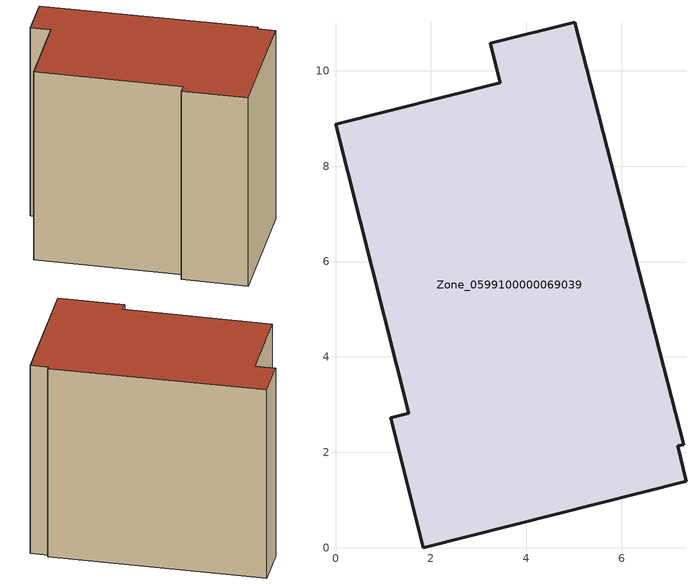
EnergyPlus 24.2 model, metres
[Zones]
Zone_0599100000069039
 floor ground (C_G): 3.25,10.57 5.02,11.02 7.3,2.16 7.18,2.13 7.35,1.39 1.84,0 1.16,2.73 1.53,2.82 0,8.88 3.46,9.74 z0
 wall outside (C_F): 1.53,2.82 1.16,2.73 1.84,0 7.35,1.39 7.18,2.13 7.3,2.16 5.02,11.02 3.25,10.57 3.46,9.74 0,8.88 1.53,2.82 z0:8.88
 roof outside (C_R): 3.46,9.74 0,8.88 1.53,2.82 1.16,2.73 1.84,0 7.35,1.39 7.18,2.13 7.3,2.16 5.02,11.02 3.25,10.57 z8.88
[BUILDING]
Pand.0599100000069039: North Axis=0; Terrain=City; Loads Convergence Tolerance Value=0.04; Temperature Convergence Tolerance Value=0.4; Solar Distribution=FullExterior; Maximum Number of Warmup Days=25; Minimum Number of Warmup Days=1
[Site:Location]
Rotterdam.The.Hague.AP_ZH_NLD Design_Conditions: Latitude=51.96; Longitude=4.45; Time Zone=1; Elevation=-4.5
[SITE:GROUNDTEMPERATURE:BUILDINGSURFACE]
18, 18, 18, 18, 18, 18, 18, 18, 18, 18, 18, 18
[MATERIAL] Thermal Absorptance=0.9; Solar Absorptance=0.7; Visible Absorptance=0.7
Name | Roughness | Thickness | Conductivity | Density | Specific Heat
G.TI.1975-1991 | MediumSmooth | 0.15 | 0.288461 | 540 | 1210
F.TI.1975-1991 | Rough | 0.3 | 0.230769 | 1920 | 840
R.TI.1975-1991 | MediumRough | 0.2 | 0.153846 | 1500 | 1000
[CONSTRUCTION]
C_G: G.TI.1975-1991
C_F: F.TI.1975-1991
C_R: R.TI.1975-1991
[ZONE]
Zone_0599100000069039: Type=1; Multiplier=1; Ceiling Height=Autocalculate; Volume=Autocalculate; Floor Area=autocalculate; Part of Total Floor Area=Yes
[ZONEINFILTRATION:DESIGNFLOWRATE]
Infil_Zone_0599100000069039: Zone or ZoneList or Space or SpaceList=Zone_0599100000069039; Schedule=AlwaysOn; Design Flow Rate Calculation Method=Flow/Area; Flow Rate per Floor Area=0.003; Constant Term Coefficient=1; Temperature Term Coefficient=0; Velocity Term Coefficient=0; Velocity Squared Term Coefficient=0
[HVACTEMPLATE:ZONE:IDEALLOADSAIRSYSTEM]
Zone_0599100000069039: Maximum Heating Supply Air Temperature=50; Minimum Cooling Supply Air Temperature=13; Maximum Heating Supply Air Humidity Ratio=0.0156; Minimum Cooling Supply Air Humidity Ratio=0.0077; Heating Limit=NoLimit; Cooling Limit=NoLimit; Dehumidification Control Type=ConstantSensibleHeatRatio; Cooling Sensible Heat Ratio=0.7; Dehumidification Setpoint=60; Humidification Control Type=None; Humidification Setpoint=30; Outdoor Air Method=None; Outdoor Air Flow Rate per Person=0.00944; Outdoor Air Flow Rate per Zone Floor Area=0; Outdoor Air Flow Rate per Zone=0; Demand Controlled Ventilation Type=None; Outdoor Air Economizer Type=NoEconomizer; Heat Recovery Type=None; Sensible Heat Recovery Effectiveness=0.7; Latent Heat Recovery Effectiveness=0.65
[ZONECONTROL:THERMOSTAT]
ThermostatControl_Zone_0599100000069039: Zone or ZoneList=Zone_0599100000069039; Control Type Schedule=DualSetpointControlType; Control 1=Thermostat_Zone_0599100000069039; Temperature Difference Between Cutout And Setpoint=0
[THERMOSTATSETPOINT:DUALSETPOINT]
Thermostat_Zone_0599100000069039: Heating Setpoint Temperature Schedule=HeatingSetpoint_Zone_0599100000069039; Cooling Setpoint Temperature Schedule=CoolingSetpoint_Zone_0599100000069039
[SCHEDULE:COMPACT]
HeatingSetpoint_Zone_0599100000069039: Through: 12/31, For: AllDays, Until: 24:00, 21
CoolingSetpoint_Zone_0599100000069039: Through: 12/31, For: AllDays, Until: 24:00, 24
DualSetpointControlType: Through: 12/31, For: AllDays, Until: 24:00, 4
AlwaysOn: Through: 12/31, For: AllDays, Until: 24:00, 1
